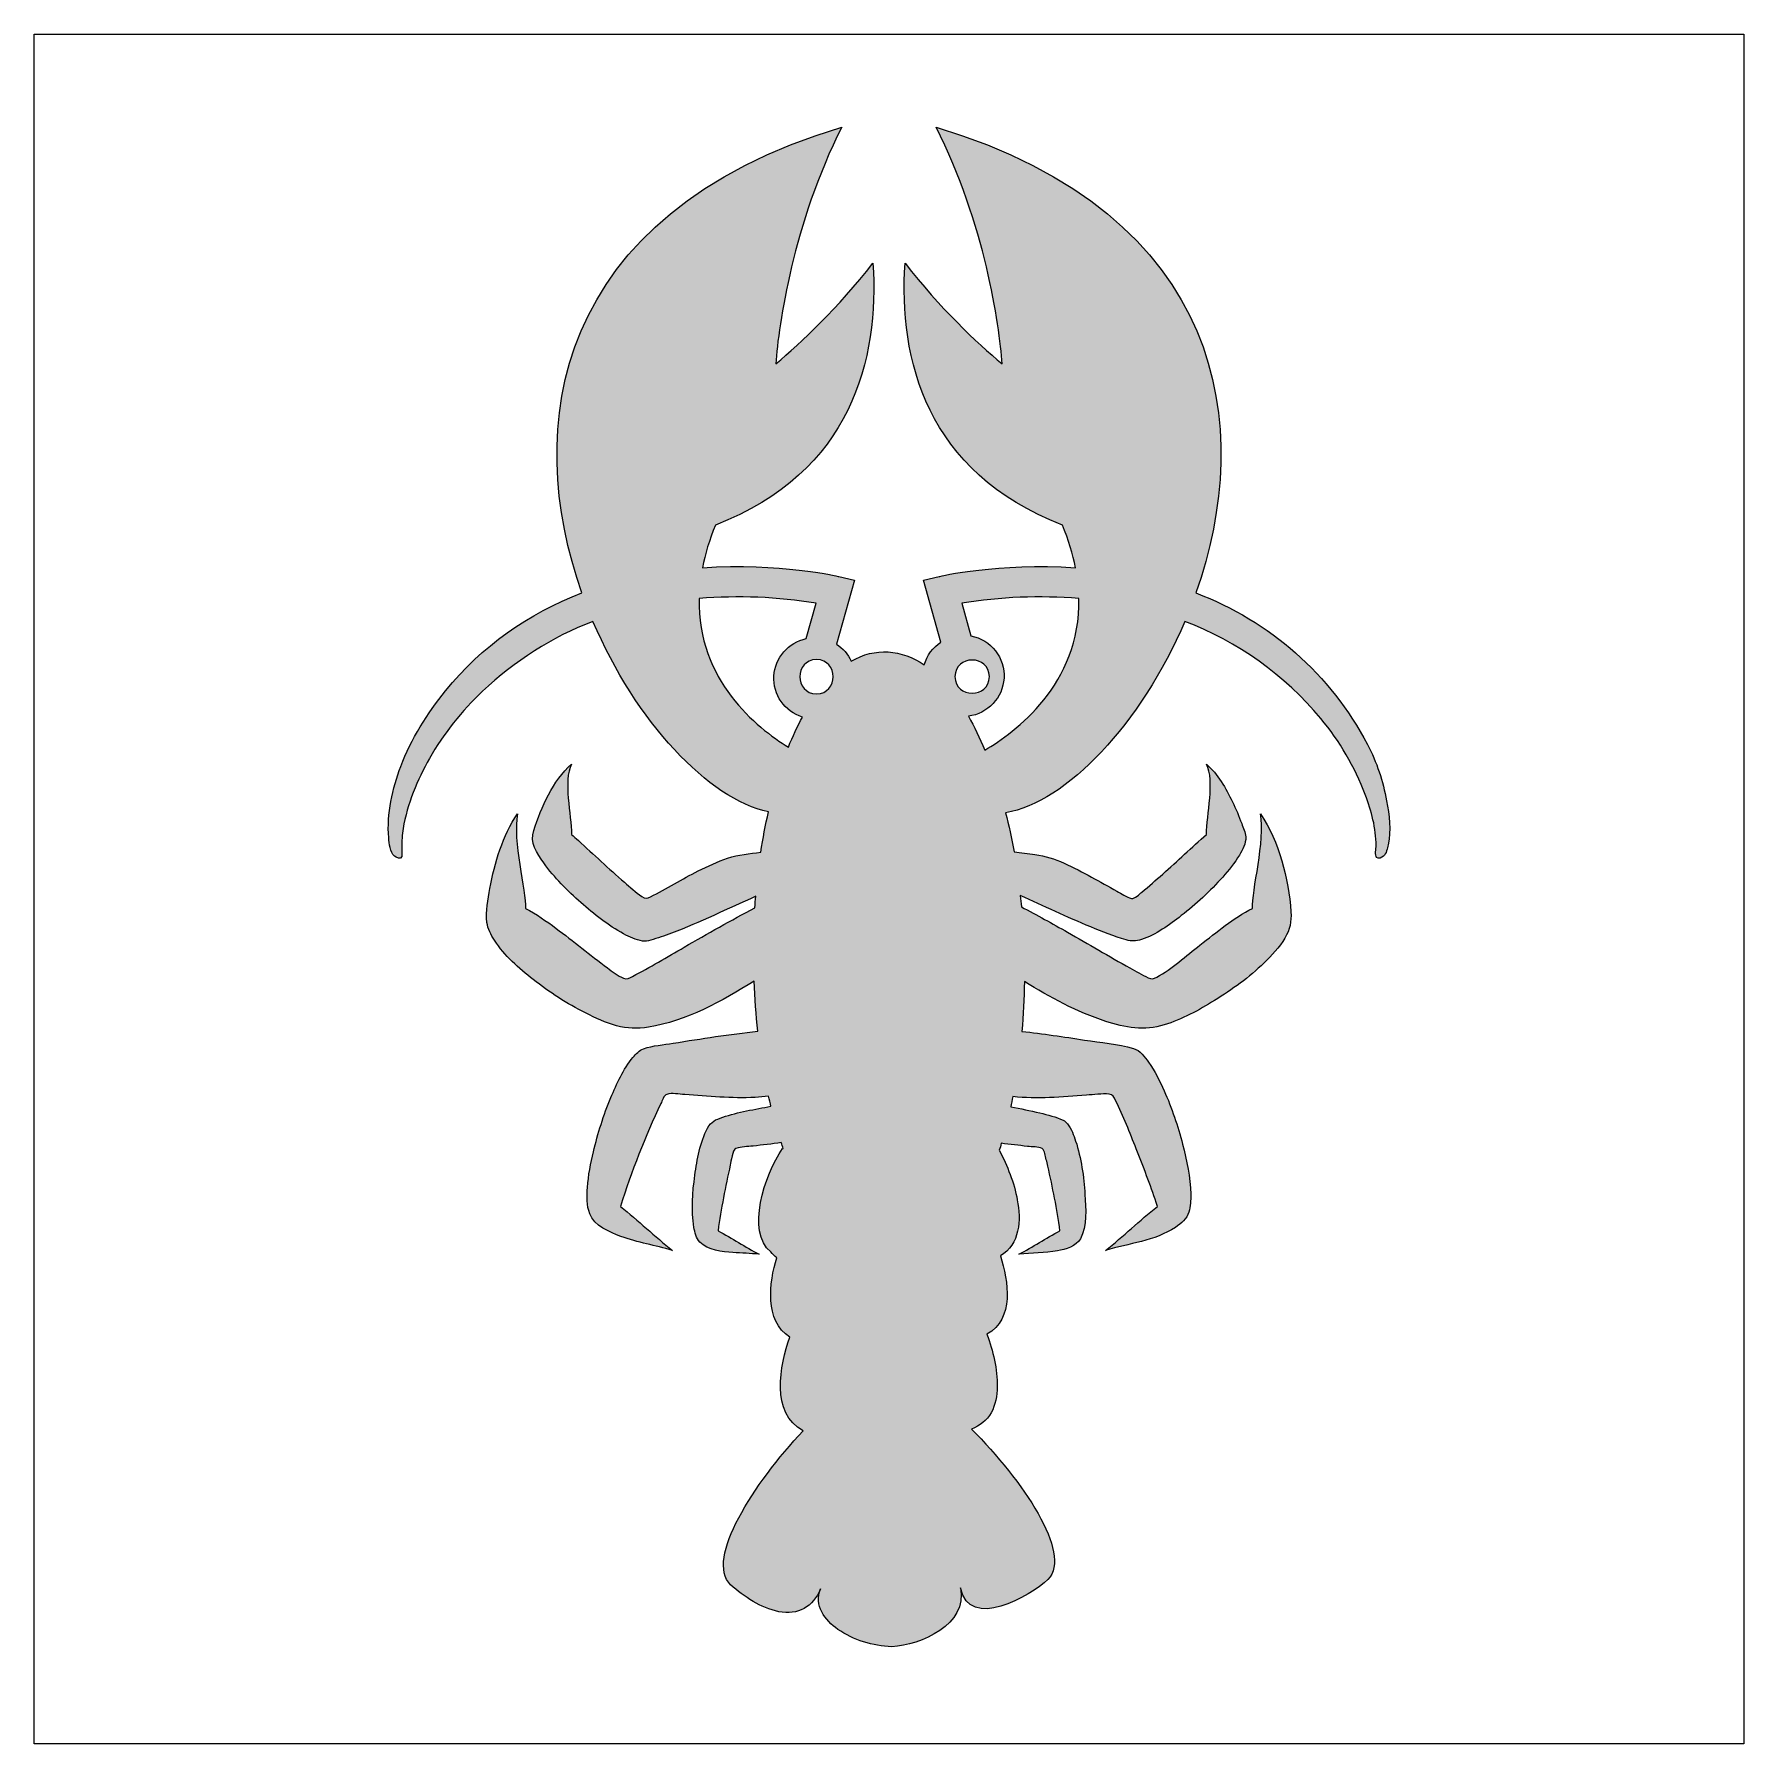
# Model space of a CAD drawing. Header units: inches. Extents: x 0 to 114, y 0 to 114.
import ezdxf

# ---------------------------------------------------------------- set-up
doc = ezdxf.new("R2010")
doc.units = ezdxf.units.IN
doc.header["$MEASUREMENT"] = 0
doc.layers.add('Image Background', color=7, linetype='Continuous')
doc.layers.add('Layer 1', color=7, linetype='Continuous')
picture_1 = doc.add_image_def('image1.png', size_in_pixel=(1350, 1350))

msp = doc.modelspace()

# ---------------------------------------------------------------- hatches: boundary and pattern name
at = {"layer": 'Layer 1', "true_color": 0xee4036}
h = msp.add_hatch(color=20, dxfattribs=at)
h.dxf.hatch_style = 2
edge = h.paths.add_edge_path()
edge.add_spline(control_points=[(77.67, 76.94), (81.58, 88), (79.7, 102.21), (60.3, 108.09), (63.56, 101.63), (64.53, 94.89), (64.72, 92.26), (62.99, 93.68), (60.56, 96), (58.22, 98.99), (57.8, 92.6), (59.61, 85.03), (68.74, 81.48), (69.16, 80.48), (69.44, 79.53), (69.62, 78.63), (64.48, 78.98), (60.56, 78.06), (60.5, 78.04), (60.5, 78.04), (59.46, 77.8), (59.46, 77.8), (59.46, 77.8), (60.62, 73.66), (60.62, 73.66), (60.09, 73.3), (59.69, 72.77), (59.51, 72.13), (58.02, 73.17), (56.21, 73.32), (54.63, 72.38), (54.41, 72.85), (54.06, 73.24), (53.63, 73.52), (53.63, 73.52), (54.84, 77.8), (54.84, 77.8), (54.84, 77.8), (53.8, 78.04), (53.8, 78.04), (53.74, 78.06), (49.81, 78.98), (44.68, 78.63), (44.85, 79.53), (45.14, 80.48), (45.55, 81.48), (54.69, 85.03), (56.49, 92.6), (56.08, 98.99), (53.73, 96), (51.3, 93.68), (49.58, 92.26), (49.76, 94.89), (50.74, 101.63), (53.99, 108.09), (34.59, 102.21), (32.71, 88), (36.62, 76.94), (33.06, 75.59), (29.89, 73.37), (27.5, 70.4), (26.29, 68.88), (25.19, 67.18), (24.51, 65.35), (23.95, 63.86), (23.57, 62.18), (23.7, 60.57), (23.73, 60.18), (23.79, 59.63), (24.09, 59.34), (24.19, 59.25), (24.53, 59.11), (24.57, 59.32), (24.61, 59.51), (24.57, 59.73), (24.57, 59.93), (24.57, 60.35), (24.61, 60.77), (24.67, 61.19), (24.93, 62.84), (25.63, 64.43), (26.43, 65.88), (27.37, 67.55), (28.59, 69.05), (29.98, 70.37), (32.11, 72.38), (34.62, 74.01), (37.36, 75.04), (40.22, 68.33), (45.11, 63.14), (49.09, 62.3), (48.89, 61.44), (48.72, 60.54), (48.58, 59.61), (47.83, 59.52), (47.08, 59.45), (46.36, 59.21), (45.68, 58.98), (45.04, 58.68), (44.4, 58.36), (43.32, 57.82), (42.3, 57.16), (41.21, 56.63), (40.95, 56.51), (40.86, 56.49), (40.63, 56.65), (40.21, 56.93), (39.83, 57.27), (39.46, 57.6), (38.41, 58.51), (37.4, 59.46), (36.38, 60.39), (36.22, 60.53), (36.07, 60.66), (35.92, 60.8), (35.92, 62.11), (35.35, 64.36), (35.92, 65.5), (34.67, 64.39), (33.92, 62.62), (33.4, 61.06), (33.13, 60.25), (33.6, 59.54), (34.07, 58.89), (34.78, 57.91), (35.65, 57.04), (36.55, 56.24), (37.43, 55.46), (38.37, 54.72), (39.41, 54.15), (39.8, 53.94), (40.22, 53.73), (40.67, 53.67), (40.86, 53.64), (41.03, 53.68), (41.22, 53.73), (41.68, 53.86), (42.14, 54.02), (42.6, 54.19), (44.52, 54.92), (46.36, 55.83), (48.24, 56.66), (48.22, 56.41), (48.2, 56.16), (48.19, 55.9), (46.59, 55.06), (45.02, 54.16), (43.46, 53.26), (42.31, 52.6), (41.18, 51.91), (40.01, 51.31), (39.81, 51.21), (39.62, 51.08), (39.4, 51.18), (39.01, 51.34), (38.66, 51.63), (38.32, 51.88), (37.17, 52.74), (36.05, 53.67), (34.89, 54.52), (34.24, 55), (33.57, 55.48), (32.85, 55.85), (32.89, 57), (31.97, 60.4), (32.31, 62.18), (31.33, 60.71), (30.78, 58.91), (30.47, 57.18), (30.34, 56.47), (30.18, 55.65), (30.27, 54.92), (30.33, 54.49), (30.53, 54.08), (30.77, 53.72), (31.44, 52.69), (32.4, 51.85), (33.36, 51.1), (34.45, 50.24), (35.63, 49.48), (36.87, 48.86), (37.53, 48.52), (38.21, 48.21), (38.93, 48.01), (39.64, 47.8), (40.33, 47.8), (41.07, 47.91), (43.6, 48.32), (45.99, 49.65), (48.13, 50.99), (48.18, 49.85), (48.26, 48.73), (48.39, 47.64), (46.49, 47.43), (44.61, 47.15), (42.73, 46.84), (42.09, 46.73), (41.35, 46.69), (40.74, 46.47), (40.45, 46.37), (40.22, 46.12), (40.03, 45.89), (39.38, 45.1), (38.94, 44.13), (38.55, 43.2), (38.07, 42.03), (37.68, 40.81), (37.39, 39.58), (37.2, 38.8), (37.05, 38.01), (36.99, 37.2), (36.95, 36.63), (36.93, 35.99), (37.14, 35.44), (37.44, 34.64), (38.49, 34.2), (39.23, 33.92), (40.35, 33.51), (41.53, 33.33), (42.67, 32.99), (41.49, 33.92), (40.39, 34.98), (39.19, 35.93), (39.95, 38.26), (40.83, 40.6), (41.9, 42.81), (41.97, 42.96), (42.1, 43.37), (42.29, 43.42), (42.65, 43.53), (43.12, 43.43), (43.49, 43.4), (45.05, 43.29), (46.63, 43.14), (48.2, 43.21), (48.5, 43.23), (48.8, 43.26), (49.1, 43.3), (49.15, 43.07), (49.21, 42.85), (49.26, 42.63), (48.17, 42.42), (47.08, 42.24), (46.03, 41.89), (45.54, 41.73), (45.27, 41.61), (45.02, 41.16), (44.51, 40.21), (44.32, 39.06), (44.17, 38.01), (44.01, 36.87), (43.92, 35.67), (44.11, 34.53), (44.17, 34.19), (44.26, 33.79), (44.51, 33.54), (45.04, 33), (46.01, 32.9), (46.72, 32.84), (47.3, 32.8), (47.88, 32.79), (48.46, 32.73), (47.54, 33.21), (46.66, 33.8), (45.72, 34.3), (45.92, 35.77), (46.21, 37.25), (46.54, 38.7), (46.59, 38.91), (46.67, 39.72), (46.92, 39.81), (47.28, 39.92), (47.69, 39.92), (48.06, 39.96), (48.69, 40.03), (49.32, 40.1), (49.94, 40.2), (49.99, 40.06), (50.03, 39.92), (50.08, 39.79), (50.07, 39.79), (50.05, 39.79), (50.04, 39.8), (48.8, 38.03), (47.61, 34.23), (49.24, 32.89), (49.35, 32.75), (49.49, 32.61), (49.65, 32.49), (49.14, 30.84), (48.81, 28.29), (50.52, 27.19), (49.85, 25.28), (49.23, 22.11), (51.41, 20.93), (48.11, 17.4), (44.84, 12.37), (46.56, 10.63), (47.47, 9.83), (48.57, 9.08), (49.78, 8.83), (51.05, 8.57), (52.08, 9.16), (52.57, 10.36), (52.12, 9.25), (52.85, 8.26), (53.74, 7.65), (54.77, 6.94), (56.08, 6.52), (57.33, 6.49), (59.29, 6.6), (62.42, 7.97), (61.93, 10.42), (62.51, 7.53), (66.6, 9.87), (67.78, 10.98), (69.43, 12.77), (66.06, 17.62), (62.67, 21.04), (63.2, 21.28), (63.71, 21.61), (63.99, 22.13), (64.27, 22.66), (64.37, 23.27), (64.39, 23.86), (64.41, 25.06), (64.1, 26.26), (63.7, 27.38), (65.55, 28.42), (65.13, 30.92), (64.6, 32.62), (65.9, 33.39), (65.99, 35.02), (65.73, 36.36), (65.52, 37.52), (65.07, 38.64), (64.52, 39.68), (64.57, 39.83), (64.62, 39.99), (64.66, 40.15), (65.25, 40.07), (65.83, 40.01), (66.41, 39.94), (66.72, 39.91), (67.11, 39.92), (67.4, 39.8), (67.5, 39.75), (67.53, 39.56), (67.56, 39.47), (67.64, 39.19), (67.7, 38.91), (67.77, 38.63), (68.09, 37.2), (68.38, 35.75), (68.58, 34.3), (67.64, 33.8), (66.76, 33.21), (65.84, 32.73), (66.7, 32.83), (67.57, 32.79), (68.42, 32.96), (68.95, 33.06), (69.67, 33.25), (69.95, 33.77), (70.4, 34.62), (70.31, 35.8), (70.25, 36.72), (70.18, 37.92), (70, 39.15), (69.63, 40.3), (69.5, 40.69), (69.35, 41.11), (69.09, 41.44), (69.01, 41.54), (68.92, 41.64), (68.8, 41.69), (68.31, 41.92), (67.76, 42.05), (67.24, 42.18), (66.59, 42.34), (65.94, 42.46), (65.29, 42.58), (65.34, 42.81), (65.38, 43.04), (65.43, 43.27), (67.06, 43.09), (68.72, 43.24), (70.35, 43.37), (70.85, 43.4), (71.37, 43.48), (71.88, 43.44), (72.12, 43.43), (72.19, 43.21), (72.3, 43.01), (72.83, 41.97), (73.25, 40.86), (73.68, 39.77), (74.15, 38.58), (74.61, 37.39), (75.02, 36.18), (75.05, 36.1), (75.08, 36.02), (75.1, 35.93), (73.9, 34.98), (72.81, 33.92), (71.63, 32.99), (73.18, 33.46), (74.91, 33.61), (76.3, 34.53), (76.69, 34.79), (77.06, 35.09), (77.2, 35.55), (77.31, 35.93), (77.33, 36.34), (77.32, 36.74), (77.3, 37.87), (77.07, 39), (76.78, 40.09), (76.46, 41.31), (76.06, 42.51), (75.55, 43.66), (75.25, 44.32), (74.93, 44.98), (74.51, 45.57), (74.26, 45.92), (73.93, 46.37), (73.5, 46.49), (72.45, 46.78), (71.3, 46.89), (70.22, 47.05), (68.83, 47.27), (67.43, 47.47), (66.03, 47.63), (66.13, 48.71), (66.18, 49.83), (66.2, 50.97), (67.91, 49.9), (69.72, 48.92), (71.64, 48.3), (72.92, 47.89), (74.24, 47.65), (75.54, 48.06), (76.73, 48.44), (77.86, 49.04), (78.92, 49.7), (80.09, 50.42), (81.22, 51.24), (82.22, 52.2), (82.74, 52.7), (83.25, 53.25), (83.62, 53.87), (83.96, 54.45), (84.06, 54.96), (84.02, 55.62), (83.87, 57.86), (83.23, 60.3), (81.99, 62.18), (82.32, 60.4), (81.4, 57), (81.45, 55.85), (80.18, 55.2), (79.05, 54.27), (77.94, 53.4), (77.01, 52.68), (76.09, 51.82), (75.05, 51.25), (74.82, 51.13), (74.7, 51.12), (74.47, 51.22), (74.06, 51.42), (73.66, 51.65), (73.26, 51.87), (71.86, 52.65), (70.48, 53.47), (69.09, 54.26), (68.07, 54.84), (67.04, 55.41), (66, 55.96), (65.98, 56.21), (65.95, 56.46), (65.93, 56.71), (67.5, 56.02), (69.05, 55.27), (70.64, 54.61), (71.41, 54.29), (72.2, 53.99), (73, 53.75), (73.37, 53.65), (73.66, 53.65), (74.03, 53.77), (75, 54.09), (75.89, 54.74), (76.69, 55.37), (77.68, 56.14), (78.62, 57), (79.46, 57.95), (79.87, 58.41), (80.26, 58.89), (80.58, 59.42), (80.79, 59.77), (81.02, 60.2), (81, 60.63), (80.99, 60.93), (80.84, 61.24), (80.73, 61.52), (80.55, 62.01), (80.34, 62.5), (80.11, 62.98), (79.67, 63.89), (79.14, 64.83), (78.38, 65.5), (78.95, 64.36), (78.38, 62.11), (78.38, 60.8), (77.39, 59.93), (76.43, 59.02), (75.45, 58.15), (74.99, 57.74), (74.53, 57.33), (74.06, 56.94), (73.91, 56.83), (73.58, 56.47), (73.36, 56.52), (73.02, 56.6), (72.69, 56.84), (72.39, 57.01), (71.82, 57.32), (71.25, 57.65), (70.68, 57.95), (69.52, 58.57), (68.24, 59.3), (66.91, 59.45), (66.44, 59.51), (65.98, 59.58), (65.51, 59.63), (65.35, 60.54), (65.16, 61.41), (64.95, 62.25), (68.98, 62.91), (74.01, 68.19), (76.93, 75.04), (80.43, 73.72), (83.63, 71.43), (86.02, 68.55), (87.28, 67.03), (88.29, 65.31), (88.99, 63.46), (89.41, 62.37), (89.71, 61.21), (89.72, 60.04), (89.72, 59.88), (89.62, 59.39), (89.75, 59.25), (89.86, 59.13), (90.11, 59.25), (90.2, 59.34), (90.4, 59.53), (90.48, 59.85), (90.53, 60.11), (90.72, 61.07), (90.6, 62.1), (90.42, 63.04), (90.18, 64.35), (89.76, 65.64), (89.14, 66.81), (86.66, 71.5), (82.63, 75.06), (77.67, 76.94)], knot_values=[0, 0, 0, 0, 1, 1, 1, 2, 2, 2, 3, 3, 3, 4, 4, 4, 5, 5, 5, 6, 6, 6, 7, 7, 7, 8, 8, 8, 9, 9, 9, 10, 10, 10, 11, 11, 11, 12, 12, 12, 13, 13, 13, 14, 14, 14, 15, 15, 15, 16, 16, 16, 17, 17, 17, 18, 18, 18, 19, 19, 19, 20, 20, 20, 21, 21, 21, 22, 22, 22, 23, 23, 23, 24, 24, 24, 25, 25, 25, 26, 26, 26, 27, 27, 27, 28, 28, 28, 29, 29, 29, 30, 30, 30, 31, 31, 31, 32, 32, 32, 33, 33, 33, 34, 34, 34, 35, 35, 35, 36, 36, 36, 37, 37, 37, 38, 38, 38, 39, 39, 39, 40, 40, 40, 41, 41, 41, 42, 42, 42, 43, 43, 43, 44, 44, 44, 45, 45, 45, 46, 46, 46, 47, 47, 47, 48, 48, 48, 49, 49, 49, 50, 50, 50, 51, 51, 51, 52, 52, 52, 53, 53, 53, 54, 54, 54, 55, 55, 55, 56, 56, 56, 57, 57, 57, 58, 58, 58, 59, 59, 59, 60, 60, 60, 61, 61, 61, 62, 62, 62, 63, 63, 63, 64, 64, 64, 65, 65, 65, 66, 66, 66, 67, 67, 67, 68, 68, 68, 69, 69, 69, 70, 70, 70, 71, 71, 71, 72, 72, 72, 73, 73, 73, 74, 74, 74, 75, 75, 75, 76, 76, 76, 77, 77, 77, 78, 78, 78, 79, 79, 79, 80, 80, 80, 81, 81, 81, 82, 82, 82, 83, 83, 83, 84, 84, 84, 85, 85, 85, 86, 86, 86, 87, 87, 87, 88, 88, 88, 89, 89, 89, 90, 90, 90, 91, 91, 91, 92, 92, 92, 93, 93, 93, 94, 94, 94, 95, 95, 95, 96, 96, 96, 97, 97, 97, 98, 98, 98, 99, 99, 99, 100, 100, 100, 101, 101, 101, 102, 102, 102, 103, 103, 103, 104, 104, 104, 105, 105, 105, 106, 106, 106, 107, 107, 107, 108, 108, 108, 109, 109, 109, 110, 110, 110, 111, 111, 111, 112, 112, 112, 113, 113, 113, 114, 114, 114, 115, 115, 115, 116, 116, 116, 117, 117, 117, 118, 118, 118, 119, 119, 119, 120, 120, 120, 121, 121, 121, 122, 122, 122, 123, 123, 123, 124, 124, 124, 125, 125, 125, 126, 126, 126, 127, 127, 127, 128, 128, 128, 129, 129, 129, 130, 130, 130, 131, 131, 131, 132, 132, 132, 133, 133, 133, 134, 134, 134, 135, 135, 135, 136, 136, 136, 137, 137, 137, 138, 138, 138, 139, 139, 139, 140, 140, 140, 141, 141, 141, 142, 142, 142, 143, 143, 143, 144, 144, 144, 145, 145, 145, 146, 146, 146, 147, 147, 147, 148, 148, 148, 149, 149, 149, 150, 150, 150, 151, 151, 151, 152, 152, 152, 153, 153, 153, 154, 154, 154, 155, 155, 155, 156, 156, 156, 157, 157, 157, 158, 158, 158, 159, 159, 159, 160, 160, 160, 161, 161, 161, 162, 162, 162, 163, 163, 163, 164, 164, 164, 165, 165, 165, 166, 166, 166, 167, 167, 167, 168, 168, 168, 169, 169, 169, 170, 170, 170, 171, 171, 171, 172, 172, 172, 173, 173, 173, 174, 174, 174, 175, 175, 175, 176, 176, 176, 177, 177, 177, 178, 178, 178, 179, 179, 179, 180, 180, 180, 181, 181, 181, 182, 182, 182, 183, 183, 183, 184, 184, 184, 185, 185, 185, 186, 186, 186, 187, 187, 187, 188, 188, 188, 189, 189, 189, 189], degree=3, periodic=1)
edge = h.paths.add_edge_path()
edge.add_spline(control_points=[(44.45, 76.57), (47.06, 76.78), (49.7, 76.68), (52.28, 76.26), (52.28, 76.26), (51.62, 73.89), (51.62, 73.89), (50.43, 73.65), (49.52, 72.6), (49.45, 71.39), (49.38, 70.15), (50.18, 69), (51.36, 68.64), (51.03, 68.02), (50.71, 67.35), (50.42, 66.63), (48.33, 67.92), (44.33, 71.11), (44.45, 76.57)], knot_values=[0, 0, 0, 0, 1, 1, 1, 2, 2, 2, 3, 3, 3, 4, 4, 4, 5, 5, 5, 6, 6, 6, 6], degree=3, periodic=1)
edge = h.paths.add_edge_path()
edge.add_spline(control_points=[(52.3, 72.49), (53.78, 72.49), (53.78, 70.2), (52.3, 70.2), (50.82, 70.2), (50.82, 72.49), (52.3, 72.49)], knot_values=[0, 0, 0, 0, 1, 1, 1, 2, 2, 2, 2], degree=3, periodic=1)
edge = h.paths.add_edge_path()
edge.add_spline(control_points=[(63.86, 71.35), (63.86, 69.87), (61.56, 69.87), (61.56, 71.35), (61.56, 72.83), (63.86, 72.83), (63.86, 71.35)], knot_values=[0, 0, 0, 0, 1, 1, 1, 2, 2, 2, 2], degree=3, periodic=1)
edge = h.paths.add_edge_path()
edge.add_spline(control_points=[(62.46, 68.7), (63.74, 68.85), (64.77, 69.95), (64.84, 71.24), (64.92, 72.59), (63.96, 73.82), (62.63, 74.07), (62.63, 74.07), (62.01, 76.26), (62.01, 76.26), (64.59, 76.68), (67.24, 76.78), (69.85, 76.57), (69.97, 70.83), (65.54, 67.6), (63.56, 66.44), (63.22, 67.26), (62.85, 68.01), (62.46, 68.7)], knot_values=[0, 0, 0, 0, 1, 1, 1, 2, 2, 2, 3, 3, 3, 4, 4, 4, 5, 5, 5, 6, 6, 6, 6], degree=3, periodic=1)

# ---------------------------------------------------------------- linework, layer by layer
at = {"layer": 'Layer 1', "lineweight": 0}
for points, knots in [([(77.67, 76.94), (81.58, 88), (79.7, 102.21), (60.3, 108.09), (63.56, 101.63), (64.53, 94.89), (64.72, 92.26), (62.99, 93.68), (60.56, 96), (58.22, 98.99), (57.8, 92.6), (59.61, 85.03), (68.74, 81.48), (69.16, 80.48), (69.44, 79.53), (69.62, 78.63), (64.48, 78.98), (60.56, 78.06), (60.5, 78.04), (60.5, 78.04), (59.46, 77.8), (59.46, 77.8), (59.46, 77.8), (60.62, 73.66), (60.62, 73.66), (60.09, 73.3), (59.69, 72.77), (59.51, 72.13), (58.02, 73.17), (56.21, 73.32), (54.63, 72.38), (54.41, 72.85), (54.06, 73.24), (53.63, 73.52), (53.63, 73.52), (54.84, 77.8), (54.84, 77.8), (54.84, 77.8), (53.8, 78.04), (53.8, 78.04), (53.74, 78.06), (49.81, 78.98), (44.68, 78.63), (44.85, 79.53), (45.14, 80.48), (45.55, 81.48), (54.69, 85.03), (56.49, 92.6), (56.08, 98.99), (53.73, 96), (51.3, 93.68), (49.58, 92.26), (49.76, 94.89), (50.74, 101.63), (53.99, 108.09), (34.59, 102.21), (32.71, 88), (36.62, 76.94), (33.06, 75.59), (29.89, 73.37), (27.5, 70.4), (26.29, 68.88), (25.19, 67.18), (24.51, 65.35), (23.95, 63.86), (23.57, 62.18), (23.7, 60.57), (23.73, 60.18), (23.79, 59.63), (24.09, 59.34), (24.19, 59.25), (24.53, 59.11), (24.57, 59.32), (24.61, 59.51), (24.57, 59.73), (24.57, 59.93), (24.57, 60.35), (24.61, 60.77), (24.67, 61.19), (24.93, 62.84), (25.63, 64.43), (26.43, 65.88), (27.37, 67.55), (28.59, 69.05), (29.98, 70.37), (32.11, 72.38), (34.62, 74.01), (37.36, 75.04), (40.22, 68.33), (45.11, 63.14), (49.09, 62.3), (48.89, 61.44), (48.72, 60.54), (48.58, 59.61), (47.83, 59.52), (47.08, 59.45), (46.36, 59.21), (45.68, 58.98), (45.04, 58.68), (44.4, 58.36), (43.32, 57.82), (42.3, 57.16), (41.21, 56.63), (40.95, 56.51), (40.86, 56.49), (40.63, 56.65), (40.21, 56.93), (39.83, 57.27), (39.46, 57.6), (38.41, 58.51), (37.4, 59.46), (36.38, 60.39), (36.22, 60.53), (36.07, 60.66), (35.92, 60.8), (35.92, 62.11), (35.35, 64.36), (35.92, 65.5), (34.67, 64.39), (33.92, 62.62), (33.4, 61.06), (33.13, 60.25), (33.6, 59.54), (34.07, 58.89), (34.78, 57.91), (35.65, 57.04), (36.55, 56.24), (37.43, 55.46), (38.37, 54.72), (39.41, 54.15), (39.8, 53.94), (40.22, 53.73), (40.67, 53.67), (40.86, 53.64), (41.03, 53.68), (41.22, 53.73), (41.68, 53.86), (42.14, 54.02), (42.6, 54.19), (44.52, 54.92), (46.36, 55.83), (48.24, 56.66), (48.22, 56.41), (48.2, 56.16), (48.19, 55.9), (46.59, 55.06), (45.02, 54.16), (43.46, 53.26), (42.31, 52.6), (41.18, 51.91), (40.01, 51.31), (39.81, 51.21), (39.62, 51.08), (39.4, 51.18), (39.01, 51.34), (38.66, 51.63), (38.32, 51.88), (37.17, 52.74), (36.05, 53.67), (34.89, 54.52), (34.24, 55), (33.57, 55.48), (32.85, 55.85), (32.89, 57), (31.97, 60.4), (32.31, 62.18), (31.33, 60.71), (30.78, 58.91), (30.47, 57.18), (30.34, 56.47), (30.18, 55.65), (30.27, 54.92), (30.33, 54.49), (30.53, 54.08), (30.77, 53.72), (31.44, 52.69), (32.4, 51.85), (33.36, 51.1), (34.45, 50.24), (35.63, 49.48), (36.87, 48.86), (37.53, 48.52), (38.21, 48.21), (38.93, 48.01), (39.64, 47.8), (40.33, 47.8), (41.07, 47.91), (43.6, 48.32), (45.99, 49.65), (48.13, 50.99), (48.18, 49.85), (48.26, 48.73), (48.39, 47.64), (46.49, 47.43), (44.61, 47.15), (42.73, 46.84), (42.09, 46.73), (41.35, 46.69), (40.74, 46.47), (40.45, 46.37), (40.22, 46.12), (40.03, 45.89), (39.38, 45.1), (38.94, 44.13), (38.55, 43.2), (38.07, 42.03), (37.68, 40.81), (37.39, 39.58), (37.2, 38.8), (37.05, 38.01), (36.99, 37.2), (36.95, 36.63), (36.93, 35.99), (37.14, 35.44), (37.44, 34.64), (38.49, 34.2), (39.23, 33.92), (40.35, 33.51), (41.53, 33.33), (42.67, 32.99), (41.49, 33.92), (40.39, 34.98), (39.19, 35.93), (39.95, 38.26), (40.83, 40.6), (41.9, 42.81), (41.97, 42.96), (42.1, 43.37), (42.29, 43.42), (42.65, 43.53), (43.12, 43.43), (43.49, 43.4), (45.05, 43.29), (46.63, 43.14), (48.2, 43.21), (48.5, 43.23), (48.8, 43.26), (49.1, 43.3), (49.15, 43.07), (49.21, 42.85), (49.26, 42.63), (48.17, 42.42), (47.08, 42.24), (46.03, 41.89), (45.54, 41.73), (45.27, 41.61), (45.02, 41.16), (44.51, 40.21), (44.32, 39.06), (44.17, 38.01), (44.01, 36.87), (43.92, 35.67), (44.11, 34.53), (44.17, 34.19), (44.26, 33.79), (44.51, 33.54), (45.04, 33), (46.01, 32.9), (46.72, 32.84), (47.3, 32.8), (47.88, 32.79), (48.46, 32.73), (47.54, 33.21), (46.66, 33.8), (45.72, 34.3), (45.92, 35.77), (46.21, 37.25), (46.54, 38.7), (46.59, 38.91), (46.67, 39.72), (46.92, 39.81), (47.28, 39.92), (47.69, 39.92), (48.06, 39.96), (48.69, 40.03), (49.32, 40.1), (49.94, 40.2), (49.99, 40.06), (50.03, 39.92), (50.08, 39.79), (50.07, 39.79), (50.05, 39.79), (50.04, 39.8), (48.8, 38.03), (47.61, 34.23), (49.24, 32.89), (49.35, 32.75), (49.49, 32.61), (49.65, 32.49), (49.14, 30.84), (48.81, 28.29), (50.52, 27.19), (49.85, 25.28), (49.23, 22.11), (51.41, 20.93), (48.11, 17.4), (44.84, 12.37), (46.56, 10.63), (47.47, 9.83), (48.57, 9.08), (49.78, 8.83), (51.05, 8.57), (52.08, 9.16), (52.57, 10.36), (52.12, 9.25), (52.85, 8.26), (53.74, 7.65), (54.77, 6.94), (56.08, 6.52), (57.33, 6.49), (59.29, 6.6), (62.42, 7.97), (61.93, 10.42), (62.51, 7.53), (66.6, 9.87), (67.78, 10.98), (69.43, 12.77), (66.06, 17.62), (62.67, 21.04), (63.2, 21.28), (63.71, 21.61), (63.99, 22.13), (64.27, 22.66), (64.37, 23.27), (64.39, 23.86), (64.41, 25.06), (64.1, 26.26), (63.7, 27.38), (65.55, 28.42), (65.13, 30.92), (64.6, 32.62), (65.9, 33.39), (65.99, 35.02), (65.73, 36.36), (65.52, 37.52), (65.07, 38.64), (64.52, 39.68), (64.57, 39.83), (64.62, 39.99), (64.66, 40.15), (65.25, 40.07), (65.83, 40.01), (66.41, 39.94), (66.72, 39.91), (67.11, 39.92), (67.4, 39.8), (67.5, 39.75), (67.53, 39.56), (67.56, 39.47), (67.64, 39.19), (67.7, 38.91), (67.77, 38.63), (68.09, 37.2), (68.38, 35.75), (68.58, 34.3), (67.64, 33.8), (66.76, 33.21), (65.84, 32.73), (66.7, 32.83), (67.57, 32.79), (68.42, 32.96), (68.95, 33.06), (69.67, 33.25), (69.95, 33.77), (70.4, 34.62), (70.31, 35.8), (70.25, 36.72), (70.18, 37.92), (70, 39.15), (69.63, 40.3), (69.5, 40.69), (69.35, 41.11), (69.09, 41.44), (69.01, 41.54), (68.92, 41.64), (68.8, 41.69), (68.31, 41.92), (67.76, 42.05), (67.24, 42.18), (66.59, 42.34), (65.94, 42.46), (65.29, 42.58), (65.34, 42.81), (65.38, 43.04), (65.43, 43.27), (67.06, 43.09), (68.72, 43.24), (70.35, 43.37), (70.85, 43.4), (71.37, 43.48), (71.88, 43.44), (72.12, 43.43), (72.19, 43.21), (72.3, 43.01), (72.83, 41.97), (73.25, 40.86), (73.68, 39.77), (74.15, 38.58), (74.61, 37.39), (75.02, 36.18), (75.05, 36.1), (75.08, 36.02), (75.1, 35.93), (73.9, 34.98), (72.81, 33.92), (71.63, 32.99), (73.18, 33.46), (74.91, 33.61), (76.3, 34.53), (76.69, 34.79), (77.06, 35.09), (77.2, 35.55), (77.31, 35.93), (77.33, 36.34), (77.32, 36.74), (77.3, 37.87), (77.07, 39), (76.78, 40.09), (76.46, 41.31), (76.06, 42.51), (75.55, 43.66), (75.25, 44.32), (74.93, 44.98), (74.51, 45.57), (74.26, 45.92), (73.93, 46.37), (73.5, 46.49), (72.45, 46.78), (71.3, 46.89), (70.22, 47.05), (68.83, 47.27), (67.43, 47.47), (66.03, 47.63), (66.13, 48.71), (66.18, 49.83), (66.2, 50.97), (67.91, 49.9), (69.72, 48.92), (71.64, 48.3), (72.92, 47.89), (74.24, 47.65), (75.54, 48.06), (76.73, 48.44), (77.86, 49.04), (78.92, 49.7), (80.09, 50.42), (81.22, 51.24), (82.22, 52.2), (82.74, 52.7), (83.25, 53.25), (83.62, 53.87), (83.96, 54.45), (84.06, 54.96), (84.02, 55.62), (83.87, 57.86), (83.23, 60.3), (81.99, 62.18), (82.32, 60.4), (81.4, 57), (81.45, 55.85), (80.18, 55.2), (79.05, 54.27), (77.94, 53.4), (77.01, 52.68), (76.09, 51.82), (75.05, 51.25), (74.82, 51.13), (74.7, 51.12), (74.47, 51.22), (74.06, 51.42), (73.66, 51.65), (73.26, 51.87), (71.86, 52.65), (70.48, 53.47), (69.09, 54.26), (68.07, 54.84), (67.04, 55.41), (66, 55.96), (65.98, 56.21), (65.95, 56.46), (65.93, 56.71), (67.5, 56.02), (69.05, 55.27), (70.64, 54.61), (71.41, 54.29), (72.2, 53.99), (73, 53.75), (73.37, 53.65), (73.66, 53.65), (74.03, 53.77), (75, 54.09), (75.89, 54.74), (76.69, 55.37), (77.68, 56.14), (78.62, 57), (79.46, 57.95), (79.87, 58.41), (80.26, 58.89), (80.58, 59.42), (80.79, 59.77), (81.02, 60.2), (81, 60.63), (80.99, 60.93), (80.84, 61.24), (80.73, 61.52), (80.55, 62.01), (80.34, 62.5), (80.11, 62.98), (79.67, 63.89), (79.14, 64.83), (78.38, 65.5), (78.95, 64.36), (78.38, 62.11), (78.38, 60.8), (77.39, 59.93), (76.43, 59.02), (75.45, 58.15), (74.99, 57.74), (74.53, 57.33), (74.06, 56.94), (73.91, 56.83), (73.58, 56.47), (73.36, 56.52), (73.02, 56.6), (72.69, 56.84), (72.39, 57.01), (71.82, 57.32), (71.25, 57.65), (70.68, 57.95), (69.52, 58.57), (68.24, 59.3), (66.91, 59.45), (66.44, 59.51), (65.98, 59.58), (65.51, 59.63), (65.35, 60.54), (65.16, 61.41), (64.95, 62.25), (68.98, 62.91), (74.01, 68.19), (76.93, 75.04), (80.43, 73.72), (83.63, 71.43), (86.02, 68.55), (87.28, 67.03), (88.29, 65.31), (88.99, 63.46), (89.41, 62.37), (89.71, 61.21), (89.72, 60.04), (89.72, 59.88), (89.62, 59.39), (89.75, 59.25), (89.86, 59.13), (90.11, 59.25), (90.2, 59.34), (90.4, 59.53), (90.48, 59.85), (90.53, 60.11), (90.72, 61.07), (90.6, 62.1), (90.42, 63.04), (90.18, 64.35), (89.76, 65.64), (89.14, 66.81), (86.66, 71.5), (82.63, 75.06), (77.67, 76.94)], [0, 0, 0, 0, 1, 1, 1, 2, 2, 2, 3, 3, 3, 4, 4, 4, 5, 5, 5, 6, 6, 6, 7, 7, 7, 8, 8, 8, 9, 9, 9, 10, 10, 10, 11, 11, 11, 12, 12, 12, 13, 13, 13, 14, 14, 14, 15, 15, 15, 16, 16, 16, 17, 17, 17, 18, 18, 18, 19, 19, 19, 20, 20, 20, 21, 21, 21, 22, 22, 22, 23, 23, 23, 24, 24, 24, 25, 25, 25, 26, 26, 26, 27, 27, 27, 28, 28, 28, 29, 29, 29, 30, 30, 30, 31, 31, 31, 32, 32, 32, 33, 33, 33, 34, 34, 34, 35, 35, 35, 36, 36, 36, 37, 37, 37, 38, 38, 38, 39, 39, 39, 40, 40, 40, 41, 41, 41, 42, 42, 42, 43, 43, 43, 44, 44, 44, 45, 45, 45, 46, 46, 46, 47, 47, 47, 48, 48, 48, 49, 49, 49, 50, 50, 50, 51, 51, 51, 52, 52, 52, 53, 53, 53, 54, 54, 54, 55, 55, 55, 56, 56, 56, 57, 57, 57, 58, 58, 58, 59, 59, 59, 60, 60, 60, 61, 61, 61, 62, 62, 62, 63, 63, 63, 64, 64, 64, 65, 65, 65, 66, 66, 66, 67, 67, 67, 68, 68, 68, 69, 69, 69, 70, 70, 70, 71, 71, 71, 72, 72, 72, 73, 73, 73, 74, 74, 74, 75, 75, 75, 76, 76, 76, 77, 77, 77, 78, 78, 78, 79, 79, 79, 80, 80, 80, 81, 81, 81, 82, 82, 82, 83, 83, 83, 84, 84, 84, 85, 85, 85, 86, 86, 86, 87, 87, 87, 88, 88, 88, 89, 89, 89, 90, 90, 90, 91, 91, 91, 92, 92, 92, 93, 93, 93, 94, 94, 94, 95, 95, 95, 96, 96, 96, 97, 97, 97, 98, 98, 98, 99, 99, 99, 100, 100, 100, 101, 101, 101, 102, 102, 102, 103, 103, 103, 104, 104, 104, 105, 105, 105, 106, 106, 106, 107, 107, 107, 108, 108, 108, 109, 109, 109, 110, 110, 110, 111, 111, 111, 112, 112, 112, 113, 113, 113, 114, 114, 114, 115, 115, 115, 116, 116, 116, 117, 117, 117, 118, 118, 118, 119, 119, 119, 120, 120, 120, 121, 121, 121, 122, 122, 122, 123, 123, 123, 124, 124, 124, 125, 125, 125, 126, 126, 126, 127, 127, 127, 128, 128, 128, 129, 129, 129, 130, 130, 130, 131, 131, 131, 132, 132, 132, 133, 133, 133, 134, 134, 134, 135, 135, 135, 136, 136, 136, 137, 137, 137, 138, 138, 138, 139, 139, 139, 140, 140, 140, 141, 141, 141, 142, 142, 142, 143, 143, 143, 144, 144, 144, 145, 145, 145, 146, 146, 146, 147, 147, 147, 148, 148, 148, 149, 149, 149, 150, 150, 150, 151, 151, 151, 152, 152, 152, 153, 153, 153, 154, 154, 154, 155, 155, 155, 156, 156, 156, 157, 157, 157, 158, 158, 158, 159, 159, 159, 160, 160, 160, 161, 161, 161, 162, 162, 162, 163, 163, 163, 164, 164, 164, 165, 165, 165, 166, 166, 166, 167, 167, 167, 168, 168, 168, 169, 169, 169, 170, 170, 170, 171, 171, 171, 172, 172, 172, 173, 173, 173, 174, 174, 174, 175, 175, 175, 176, 176, 176, 177, 177, 177, 178, 178, 178, 179, 179, 179, 180, 180, 180, 181, 181, 181, 182, 182, 182, 183, 183, 183, 184, 184, 184, 185, 185, 185, 186, 186, 186, 187, 187, 187, 188, 188, 188, 189, 189, 189, 189]), ([(44.45, 76.57), (47.06, 76.78), (49.7, 76.68), (52.28, 76.26), (52.28, 76.26), (51.62, 73.89), (51.62, 73.89), (50.43, 73.65), (49.52, 72.6), (49.45, 71.39), (49.38, 70.15), (50.18, 69), (51.36, 68.64), (51.03, 68.02), (50.71, 67.35), (50.42, 66.63), (48.33, 67.92), (44.33, 71.11), (44.45, 76.57)], [0, 0, 0, 0, 1, 1, 1, 2, 2, 2, 3, 3, 3, 4, 4, 4, 5, 5, 5, 6, 6, 6, 6]), ([(62.46, 68.7), (63.74, 68.85), (64.77, 69.95), (64.84, 71.24), (64.92, 72.59), (63.96, 73.82), (62.63, 74.07), (62.63, 74.07), (62.01, 76.26), (62.01, 76.26), (64.59, 76.68), (67.24, 76.78), (69.85, 76.57), (69.97, 70.83), (65.54, 67.6), (63.56, 66.44), (63.22, 67.26), (62.85, 68.01), (62.46, 68.7)], [0, 0, 0, 0, 1, 1, 1, 2, 2, 2, 3, 3, 3, 4, 4, 4, 5, 5, 5, 6, 6, 6, 6]), ([(52.3, 72.49), (53.78, 72.49), (53.78, 70.2), (52.3, 70.2), (50.82, 70.2), (50.82, 72.49), (52.3, 72.49)], [0, 0, 0, 0, 1, 1, 1, 2, 2, 2, 2]), ([(63.86, 71.35), (63.86, 69.87), (61.56, 69.87), (61.56, 71.35), (61.56, 72.83), (63.86, 72.83), (63.86, 71.35)], [0, 0, 0, 0, 1, 1, 1, 2, 2, 2, 2])]:
    msp.add_open_spline(points, degree=3, knots=knots, dxfattribs=at)

# ---------------------------------------------------------------- pictures from other files: only their frames are drawn
at = {"layer": 'Image Background'}
image = msp.add_image(picture_1, insert=(0, 0), size_in_units=(114.3, 114.3), dxfattribs=at)

doc.saveas('drawing.dxf')
